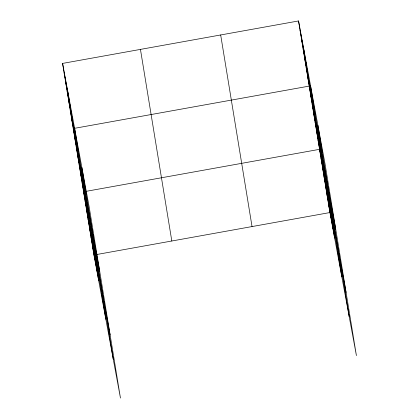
<?xml version="1.0" encoding="UTF-8"?>
<svg xmlns="http://www.w3.org/2000/svg" width="419" height="419" viewBox="0 0 419 419"><rect width="100%" height="100%" fill="white"/><g stroke="black" fill="none" stroke-linecap="round" stroke-linejoin="round"><path stroke-width="0.63" d="M62.583 63.41L89.09 206.447L120.457 398.05L93.945 255.014L62.583 63.41L298.543 20.95L325.055 163.986L356.417 355.59L329.91 212.553L298.543 20.95M86.11 191.336L319.556 149.326L346.068 292.362M93.945 255.014L95.202 254.789M96.459 254.563L329.91 212.553M300.067 30.257L304.796 55.769M301.591 39.564L306.32 65.076M303.115 48.871L307.845 74.383M304.639 58.178L309.363 83.69M306.158 67.485L310.888 92.997M307.682 76.787L312.412 102.304M335.719 229.13L309.206 86.094L73.246 128.554L99.759 271.591M310.683 95.129L315.413 120.646M312.165 104.163L316.895 129.675M313.642 113.193L318.372 138.71M315.119 122.228L319.849 147.739M316.602 131.262L321.331 156.774M318.079 140.292L322.808 165.809M321.038 158.361L325.767 183.873M322.515 167.391L327.244 192.908M323.992 176.425L328.721 201.937M325.474 185.46L330.198 210.972M326.951 194.489L331.68 220.006M328.428 203.524L333.157 229.036M64.107 72.717L68.836 98.229M65.631 82.024L70.361 107.536M67.155 91.332L71.879 116.843M68.674 100.639L73.404 126.15M70.198 109.94L74.928 135.457M71.722 119.247L76.452 144.764M74.723 137.589L79.453 163.101M76.206 146.624L80.935 172.136M77.683 155.653L82.412 181.17M79.16 164.688L83.889 190.2M80.642 173.723L85.366 199.234M82.119 182.752L86.848 208.269M83.596 191.787L110.108 334.818M85.078 200.816L89.802 226.333M86.555 209.851L91.284 235.368M88.032 218.886L92.761 244.397M89.509 227.915L94.238 253.432M90.991 236.95L95.721 262.467M92.468 245.984L97.198 271.496M317.864 125.202L349.231 316.811M310.458 85.246L341.825 276.854M303.272 46.462L334.634 238.071M220.677 34.96L252.039 226.569M140.449 49.4L171.816 241.004M81.904 167.663L113.271 359.266M74.498 127.706L105.866 319.309M67.312 88.922L98.675 280.531"/></g></svg>
